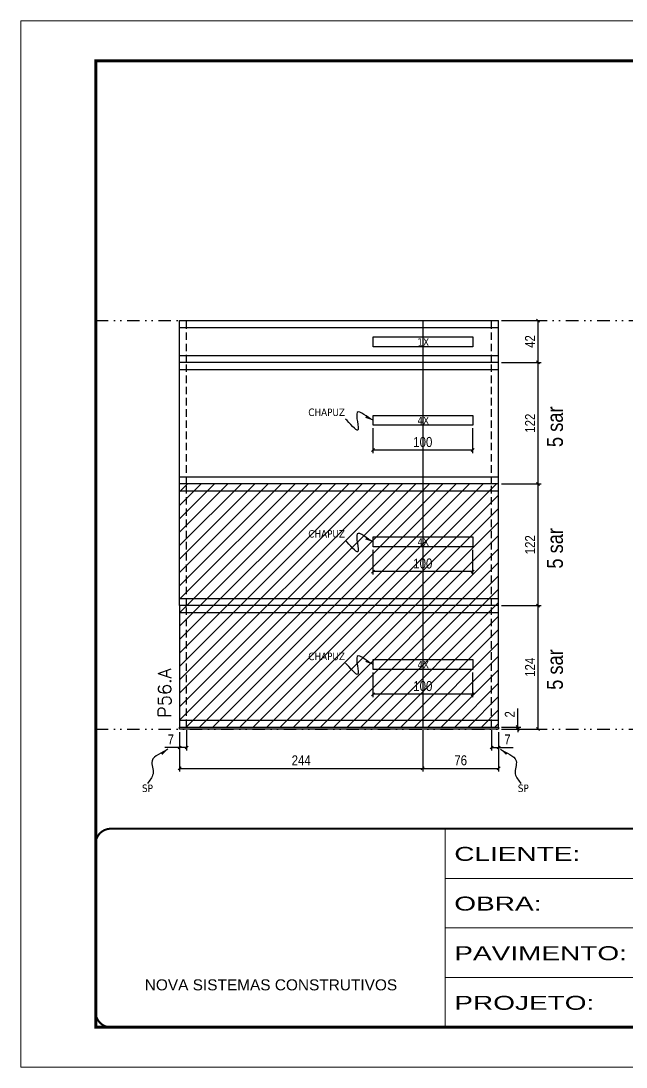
# Model space of a CAD drawing. Extents: x 14400 to 27878, y -21631 to 6985.
# Drawn here: x 17597 to 18204, y 4786 to 5836 of the extents above; entities that cross this region are included whole.
import ezdxf

# ---------------------------------------------------------------- set-up
doc = ezdxf.new("R2010")
doc.units = 0
for name, pattern in [('CONTINUO', [0]), ('DASHED', [0.75, 0.5, -0.25]), ('DIVIDE2', [0.625, 0.25, -0.125, 0, -0.125, 0, -0.125]), ('HIDDEN', [0.375, 0.25, -0.125])]:
    doc.linetypes.add(name, pattern=pattern)
for name, color, linetype in [('COTA', 241, 'Continuous'), ('NOMENCLATURA', 7, 'Continuous'), ('Nível', 160, 'Continuous'), ('Painéis', 200, 'Continuous'), ('Romaneio', 10, 'Continuous'), ('SARR_2.2x10', 60, 'Continuous'), ('SARR_2.2x7', 40, 'Continuous'), ('Sarrafo de Pressão', 42, 'HIDDEN'), ('texto', 7, 'Continuous')]:
    doc.layers.add(name, color=color, linetype=linetype)
for name, color, linetype, lineweight in [('Folhas', 255, 'Continuous', 9), ('Hachura', 251, 'Continuous', 9), ('SARRAFO DE PRESSAO', 251, 'DASHED', 9), ('Texto Seção', 7, 'Continuous', 15)]:
    doc.layers.add(name, color=color, linetype=linetype, lineweight=lineweight)
doc.styles.add('ARIAL', font='arial.ttf')
doc.styles.add('ARIAL_NARROW', font='ARIALN.TTF', dxfattribs={"height": 0.2})
doc.styles.add('COTA TECNICA', font='techl___.ttf', dxfattribs={"height": 10})
doc.styles.add('COTA TECNICA-50', font='techl___.ttf', dxfattribs={"height": 10})
doc.styles.add('REGUA-120', font='ROMANS.shx', dxfattribs={"height": 15})
doc.styles.get("Standard").update_dxf_attribs({"font": 'arial.ttf'})
doc.styles.add('Tecnologia', font='')
doc.styles.get('Tecnologia').set_extended_font_data('Forgotten Futurist')
doc.dimstyles.new('COTA PAINEL-50', dxfattribs={"dimtxt": 10, "dimasz": 3, "dimexe": 3, "dimexo": 3, "dimgap": 3, "dimtad": 1, "dimdec": 1, "dimzin": 12, "dimdsep": 46, "dimtxsty": 'COTA TECNICA-50', "dimblk1": 'OBLIQUE', "dimblk2": 'OBLIQUE', "dimsah": 1, "dimcen": 0.9, "dimclrd": 4, "dimclre": 4, "dimclrt": 240, "dimadec": 1, "dimazin": 3, "dimtfac": 1, "dimtdec": 1, "dimtmove": 0, "dimatfit": 3, "dimfxl": 1, "dimtolj": 1, "dimtzin": 12, "dimarcsym": 0})
doc.dimstyles.new('PAINEL', dxfattribs={"dimtxt": 10, "dimasz": 3, "dimexe": 3, "dimexo": 3, "dimgap": 3, "dimtad": 1, "dimdec": 1, "dimzin": 12, "dimdsep": 46, "dimtxsty": 'COTA TECNICA', "dimblk1": 'OBLIQUE', "dimblk2": 'OBLIQUE', "dimsah": 1, "dimcen": 0.9, "dimclrd": 4, "dimclre": 4, "dimclrt": 240, "dimadec": 1, "dimazin": 3, "dimtfac": 1, "dimtdec": 1, "dimtmove": 0, "dimatfit": 3, "dimfxl": 1, "dimtolj": 1, "dimtzin": 12, "dimarcsym": 0})
doc.dimstyles.get("Standard").update_dxf_attribs({"dimtxt": 0.18, "dimasz": 0.18, "dimexe": 0.18, "dimexo": 0.0625, "dimgap": 0.09, "dimtad": 0, "dimtih": 1, "dimtoh": 1, "dimdec": 4, "dimzin": 0, "dimdsep": 46, "dimtxsty": 'Standard', "dimcen": 0.09, "dimadec": 0, "dimazin": 0, "dimtfac": 1, "dimtdec": 4, "dimtofl": 0, "dimtmove": 0, "dimatfit": 3, "dimfxl": 1, "dimtolj": 1, "dimtzin": 0, "dimarcsym": 0})

# ---------------------------------------------------------------- blocks, each defined once
blk = doc.blocks.new('9999999999')
at = {"color": 30, "linetype": 'CONTINUO'}
for p, q in [((98564.6, 34230.2), (98564.6, 34429.4)), ((98564.6, 34379.6), (99584, 34379.6)), ((98564.6, 34329.8), (99488, 34329.8)), ((98564.6, 34280), (99488, 34280))]:
    blk.add_line(p, q, dxfattribs=at)
at = {"color": 30, "linetype": 'CONTINUO', "const_width": 2}
blk.add_lwpolyline([(99584, 34230.2), (99584, 34414.4, 0.414214), (99569, 34429.4), (98229, 34429.4, 0.414214), (98214, 34414.4), (98214, 34245.2, 0.414214), (98229, 34230.2), (99584, 34230.2)], format="xyb", dxfattribs=at)
at = {"layer": 'Folhas'}
blk.add_lwpolyline([(98139, 34190.2), (99624, 34190.2), (99624, 35240.2), (98139, 35240.2)], close=True, dxfattribs=at)
at = {"layer": 'Folhas', "color": 30, "const_width": 3}
blk.add_lwpolyline([(98214, 34230.2), (99584, 34230.2), (99584, 35200.2), (98214, 35200.2)], close=True, dxfattribs=at)
at = {"color": 7, "linetype": 'Continuous', "ltscale": 5, "style": 'ARIAL'}
blk.add_text('NOVA SISTEMAS CONSTRUTIVOS', height=11.059, dxfattribs=at).set_placement((98263.2, 34267.2))
at = {"layer": 'Folhas', "color": 7, "style": 'Tecnologia', "width": 1.5}
for s, p in [('CLIENTE:', (98573.7, 34397.2)), ('OBRA:', (98573.7, 34347.3)), ('PAVIMENTO:', (98573.7, 34297.5)), ('PROJETO:', (98573.7, 34247.7))]:
    blk.add_text(s, height=14, dxfattribs=at).set_placement(p)
blk = doc.blocks.new('_Oblique')
at = {"color": 0, "linetype": 'ByBlock', "lineweight": -2}
blk.add_line((-0.5, -0.5), (0.5, 0.5), dxfattribs=at)
blk = doc.blocks.new('*D3775')
at = {"layer": 'COTA', "color": 4, "lineweight": -2, "transparency": 16777216}
for p, q in [((17763.1, 5124.4), (17763.1, 5103.9)), ((17756.1, 5122.4), (17756.1, 5103.9)), ((17756.1, 5106.9), (17741.4, 5106.9)), ((17763.1, 5106.9), (17756.1, 5106.9))]:
    blk.add_line(p, q, dxfattribs=at)
at = {"layer": 'Defpoints', "color": 0, "transparency": 16777216}
for p in [(17756.1, 5125.4), (17763.1, 5127.4), (17756.1, 5106.9)]:
    blk.add_point(p, dxfattribs=at)
at = {"layer": 'COTA', "color": 4, "lineweight": -2, "transparency": 16777216, "xscale": 3, "yscale": 3, "zscale": 3, "rotation": 180}
blk.add_blockref('_Oblique', (17756.1, 5106.9), dxfattribs=at)
at = {"layer": 'COTA', "color": 4, "lineweight": -2, "transparency": 16777216, "xscale": 3, "yscale": 3, "zscale": 3}
blk.add_blockref('_Oblique', (17763.1, 5106.9), dxfattribs=at)
at = {"layer": 'COTA', "color": 240, "transparency": 16777216, "insert": (17747.3, 5115), "char_height": 10, "attachment_point": 5, "style": 'COTA TECNICA-50'}
blk.add_mtext('\\A1;7', dxfattribs=at)
blk = doc.blocks.new('*D3776')
at = {"layer": 'COTA', "color": 4, "lineweight": -2, "transparency": 16777216}
for p, q in [((18069.1, 5124.4), (18069.1, 5103.9)), ((18076.1, 5122.4), (18076.1, 5103.9)), ((18069.1, 5106.9), (18076.1, 5106.9)), ((18076.1, 5106.9), (18090.9, 5106.9))]:
    blk.add_line(p, q, dxfattribs=at)
at = {"layer": 'Defpoints', "color": 0, "transparency": 16777216}
for p in [(18069.1, 5127.4), (18076.1, 5125.4), (18076.1, 5106.9)]:
    blk.add_point(p, dxfattribs=at)
at = {"layer": 'COTA', "color": 4, "lineweight": -2, "transparency": 16777216, "xscale": 3, "yscale": 3, "zscale": 3, "rotation": 180}
blk.add_blockref('_Oblique', (18069.1, 5106.9), dxfattribs=at)
at = {"layer": 'COTA', "color": 4, "lineweight": -2, "transparency": 16777216, "xscale": 3, "yscale": 3, "zscale": 3}
blk.add_blockref('_Oblique', (18076.1, 5106.9), dxfattribs=at)
at = {"layer": 'COTA', "color": 240, "transparency": 16777216, "insert": (18085, 5115), "char_height": 10, "attachment_point": 5, "style": 'COTA TECNICA-50'}
blk.add_mtext('\\A1;7', dxfattribs=at)
blk = doc.blocks.new('*D3777')
at = {"layer": 'Defpoints', "color": 0, "linetype": 'ByBlock', "transparency": 16777216}
for p in [(18076.1, 5249.4), (18115.8, 5249.4), (18076.1, 5125.4)]:
    blk.add_point(p, dxfattribs=at)
at = {"layer": 'Romaneio', "color": 4, "linetype": 'ByBlock', "lineweight": -2, "transparency": 16777216}
for p, q in [((18079.1, 5249.4), (18118.8, 5249.4)), ((18115.8, 5125.4), (18115.8, 5249.4)), ((18079.1, 5125.4), (18118.8, 5125.4))]:
    blk.add_line(p, q, dxfattribs=at)
at = {"layer": 'Romaneio', "color": 4, "linetype": 'ByBlock', "lineweight": -2, "transparency": 16777216, "xscale": 3, "yscale": 3, "zscale": 3}
for p, rotation in [((18115.8, 5249.4), 90), ((18115.8, 5125.4), 270)]:
    blk.add_blockref('_Oblique', p, dxfattribs=dict(at, rotation=rotation))
at = {"layer": 'Romaneio', "color": 240, "linetype": 'ByBlock', "transparency": 16777216, "insert": (18107.7, 5187.4), "char_height": 10, "attachment_point": 5, "rotation": 90, "style": 'COTA TECNICA'}
blk.add_mtext('\\A1;124', dxfattribs=at)
blk = doc.blocks.new('*D3778')
at = {"layer": 'COTA', "color": 4, "lineweight": -2, "transparency": 16777216}
for p, q in [((18079.1, 5371.4), (18118.8, 5371.4)), ((18115.8, 5249.4), (18115.8, 5371.4)), ((18079.1, 5249.4), (18118.8, 5249.4))]:
    blk.add_line(p, q, dxfattribs=at)
at = {"layer": 'Defpoints', "color": 0, "transparency": 16777216}
for p in [(18076.1, 5371.4), (18115.8, 5371.4), (18076.1, 5249.4)]:
    blk.add_point(p, dxfattribs=at)
at = {"layer": 'COTA', "color": 4, "lineweight": -2, "transparency": 16777216, "xscale": 3, "yscale": 3, "zscale": 3}
for p, rotation in [((18115.8, 5371.4), 90), ((18115.8, 5249.4), 270)]:
    blk.add_blockref('_Oblique', p, dxfattribs=dict(at, rotation=rotation))
at = {"layer": 'COTA', "color": 240, "transparency": 16777216, "insert": (18107.7, 5310.4), "char_height": 10, "attachment_point": 5, "rotation": 90, "style": 'COTA TECNICA-50'}
blk.add_mtext('\\A1;122', dxfattribs=at)
blk = doc.blocks.new('*D3779')
at = {"layer": 'COTA', "color": 4, "lineweight": -2, "transparency": 16777216}
for p, q in [((18095.4, 5127.4), (18095.4, 5146.2)), ((18079.1, 5127.4), (18098.4, 5127.4)), ((18079.1, 5125.4), (18098.4, 5125.4)), ((18095.4, 5125.4), (18095.4, 5127.4)), ((18095.4, 5125.4), (18095.4, 5122.4))]:
    blk.add_line(p, q, dxfattribs=at)
at = {"layer": 'Defpoints', "color": 0, "transparency": 16777216}
for p in [(18076.1, 5127.4), (18076.1, 5125.4), (18095.4, 5125.4)]:
    blk.add_point(p, dxfattribs=at)
at = {"layer": 'COTA', "color": 4, "lineweight": -2, "transparency": 16777216, "xscale": 3, "yscale": 3, "zscale": 3}
for p, rotation in [((18095.4, 5127.4), 270), ((18095.4, 5125.4), 90)]:
    blk.add_blockref('_Oblique', p, dxfattribs=dict(at, rotation=rotation))
at = {"layer": 'COTA', "color": 240, "transparency": 16777216, "insert": (18087.4, 5140.2), "char_height": 10, "attachment_point": 5, "rotation": 90, "style": 'COTA TECNICA-50'}
blk.add_mtext('\\A1;2', dxfattribs=at)
blk = doc.blocks.new('*D3780')
at = {"layer": 'COTA', "color": 4, "lineweight": -2, "transparency": 16777216}
for p, q in [((18000.1, 5124.4), (18000.1, 5082.9)), ((17756.1, 5122.4), (17756.1, 5082.9)), ((17756.1, 5085.9), (18000.1, 5085.9))]:
    blk.add_line(p, q, dxfattribs=at)
at = {"layer": 'Defpoints', "color": 0, "transparency": 16777216}
for p in [(17756.1, 5125.4), (18000.1, 5127.4), (18000.1, 5085.9)]:
    blk.add_point(p, dxfattribs=at)
at = {"layer": 'COTA', "color": 4, "lineweight": -2, "transparency": 16777216, "xscale": 3, "yscale": 3, "zscale": 3, "rotation": 180}
blk.add_blockref('_Oblique', (17756.1, 5085.9), dxfattribs=at)
at = {"layer": 'COTA', "color": 4, "lineweight": -2, "transparency": 16777216, "xscale": 3, "yscale": 3, "zscale": 3}
blk.add_blockref('_Oblique', (18000.1, 5085.9), dxfattribs=at)
at = {"layer": 'COTA', "color": 240, "transparency": 16777216, "insert": (17878.1, 5094), "char_height": 10, "attachment_point": 5, "style": 'COTA TECNICA-50'}
blk.add_mtext('\\A1;244', dxfattribs=at)
blk = doc.blocks.new('*D3781')
at = {"layer": 'COTA', "color": 4, "lineweight": -2, "transparency": 16777216}
for p, q in [((18000.1, 5124.4), (18000.1, 5082.9)), ((18076.1, 5122.4), (18076.1, 5082.9)), ((18000.1, 5085.9), (18076.1, 5085.9))]:
    blk.add_line(p, q, dxfattribs=at)
at = {"layer": 'Defpoints', "color": 0, "transparency": 16777216}
for p in [(18000.1, 5127.4), (18076.1, 5125.4), (18076.1, 5085.9)]:
    blk.add_point(p, dxfattribs=at)
at = {"layer": 'COTA', "color": 4, "lineweight": -2, "transparency": 16777216, "xscale": 3, "yscale": 3, "zscale": 3, "rotation": 180}
blk.add_blockref('_Oblique', (18000.1, 5085.9), dxfattribs=at)
at = {"layer": 'COTA', "color": 4, "lineweight": -2, "transparency": 16777216, "xscale": 3, "yscale": 3, "zscale": 3}
blk.add_blockref('_Oblique', (18076.1, 5085.9), dxfattribs=at)
at = {"layer": 'COTA', "color": 240, "transparency": 16777216, "insert": (18038.1, 5094), "char_height": 10, "attachment_point": 5, "style": 'COTA TECNICA-50'}
blk.add_mtext('\\A1;76', dxfattribs=at)
blk = doc.blocks.new('*D3782')
at = {"layer": 'COTA', "color": 4, "linetype": 'ByBlock', "lineweight": -2, "transparency": 16777216}
for p, q in [((17950.1, 5182.3), (17950.1, 5157.4)), ((18050.1, 5182.3), (18050.1, 5157.4)), ((18050.1, 5160.4), (17950.1, 5160.4))]:
    blk.add_line(p, q, dxfattribs=at)
at = {"layer": 'Defpoints', "color": 0, "linetype": 'ByBlock', "transparency": 16777216}
for p in [(17950.1, 5185.3), (18050.1, 5185.3), (17950.1, 5160.4)]:
    blk.add_point(p, dxfattribs=at)
at = {"layer": 'COTA', "color": 4, "linetype": 'ByBlock', "lineweight": -2, "transparency": 16777216, "xscale": 3, "yscale": 3, "zscale": 3, "rotation": 180}
blk.add_blockref('_Oblique', (17950.1, 5160.4), dxfattribs=at)
at = {"layer": 'COTA', "color": 4, "linetype": 'ByBlock', "lineweight": -2, "transparency": 16777216, "xscale": 3, "yscale": 3, "zscale": 3}
blk.add_blockref('_Oblique', (18050.1, 5160.4), dxfattribs=at)
at = {"layer": 'COTA', "color": 240, "linetype": 'ByBlock', "transparency": 16777216, "insert": (18000.1, 5168.5), "char_height": 10, "attachment_point": 5, "style": 'COTA TECNICA'}
blk.add_mtext('\\A1;100', dxfattribs=at)
blk = doc.blocks.new('*D3797')
at = {"layer": 'COTA', "color": 4, "linetype": 'ByBlock', "lineweight": -2, "transparency": 16777216}
for p, q in [((17950.1, 5305.3), (17950.1, 5280.4)), ((18050.1, 5305.3), (18050.1, 5280.4)), ((18050.1, 5283.4), (17950.1, 5283.4))]:
    blk.add_line(p, q, dxfattribs=at)
at = {"layer": 'Defpoints', "color": 0, "linetype": 'ByBlock', "transparency": 16777216}
for p in [(17950.1, 5308.3), (18050.1, 5308.3), (17950.1, 5283.4)]:
    blk.add_point(p, dxfattribs=at)
at = {"layer": 'COTA', "color": 4, "linetype": 'ByBlock', "lineweight": -2, "transparency": 16777216, "xscale": 3, "yscale": 3, "zscale": 3, "rotation": 180}
blk.add_blockref('_Oblique', (17950.1, 5283.4), dxfattribs=at)
at = {"layer": 'COTA', "color": 4, "linetype": 'ByBlock', "lineweight": -2, "transparency": 16777216, "xscale": 3, "yscale": 3, "zscale": 3}
blk.add_blockref('_Oblique', (18050.1, 5283.4), dxfattribs=at)
at = {"layer": 'COTA', "color": 240, "linetype": 'ByBlock', "transparency": 16777216, "insert": (18000.1, 5291.5), "char_height": 10, "attachment_point": 5, "style": 'COTA TECNICA'}
blk.add_mtext('\\A1;100', dxfattribs=at)
blk = doc.blocks.new('*D3968')
at = {"layer": 'COTA', "color": 4, "lineweight": -2, "transparency": 16777216}
for p, q in [((18079.1, 5493.4), (18118.8, 5493.4)), ((18115.8, 5371.4), (18115.8, 5493.4)), ((18079.1, 5371.4), (18118.8, 5371.4))]:
    blk.add_line(p, q, dxfattribs=at)
at = {"layer": 'Defpoints', "color": 0, "transparency": 16777216}
for p in [(18076.1, 5493.4), (18115.8, 5493.4), (18076.1, 5371.4)]:
    blk.add_point(p, dxfattribs=at)
at = {"layer": 'COTA', "color": 4, "lineweight": -2, "transparency": 16777216, "xscale": 3, "yscale": 3, "zscale": 3}
for p, rotation in [((18115.8, 5493.4), 90), ((18115.8, 5371.4), 270)]:
    blk.add_blockref('_Oblique', p, dxfattribs=dict(at, rotation=rotation))
at = {"layer": 'COTA', "color": 240, "transparency": 16777216, "insert": (18107.7, 5432.4), "char_height": 10, "attachment_point": 5, "rotation": 90, "style": 'COTA TECNICA'}
blk.add_mtext('\\A1;122', dxfattribs=at)
blk = doc.blocks.new('*D3969')
at = {"layer": 'COTA', "color": 4, "lineweight": -2, "transparency": 16777216}
for p, q in [((18079.1, 5535.4), (18118.8, 5535.4)), ((18115.8, 5493.4), (18115.8, 5535.4)), ((18079.1, 5493.4), (18118.8, 5493.4))]:
    blk.add_line(p, q, dxfattribs=at)
at = {"layer": 'Defpoints', "color": 0, "transparency": 16777216}
for p in [(18076.1, 5535.4), (18115.8, 5535.4), (18076.1, 5493.4)]:
    blk.add_point(p, dxfattribs=at)
at = {"layer": 'COTA', "color": 4, "lineweight": -2, "transparency": 16777216, "xscale": 3, "yscale": 3, "zscale": 3}
for p, rotation in [((18115.8, 5535.4), 90), ((18115.8, 5493.4), 270)]:
    blk.add_blockref('_Oblique', p, dxfattribs=dict(at, rotation=rotation))
at = {"layer": 'COTA', "color": 240, "transparency": 16777216, "insert": (18107.7, 5514.4), "char_height": 10, "attachment_point": 5, "rotation": 90, "style": 'COTA TECNICA'}
blk.add_mtext('\\A1;42', dxfattribs=at)
blk = doc.blocks.new('*D3970')
at = {"layer": 'COTA', "color": 4, "linetype": 'ByBlock', "lineweight": -2, "transparency": 16777216}
for p, q in [((17950.1, 5427.3), (17950.1, 5402.4)), ((18050.1, 5427.3), (18050.1, 5402.4)), ((18050.1, 5405.4), (17950.1, 5405.4))]:
    blk.add_line(p, q, dxfattribs=at)
at = {"layer": 'Defpoints', "color": 0, "linetype": 'ByBlock', "transparency": 16777216}
for p in [(17950.1, 5430.3), (18050.1, 5430.3), (17950.1, 5405.4)]:
    blk.add_point(p, dxfattribs=at)
at = {"layer": 'COTA', "color": 4, "linetype": 'ByBlock', "lineweight": -2, "transparency": 16777216, "xscale": 3, "yscale": 3, "zscale": 3, "rotation": 180}
blk.add_blockref('_Oblique', (17950.1, 5405.4), dxfattribs=at)
at = {"layer": 'COTA', "color": 4, "linetype": 'ByBlock', "lineweight": -2, "transparency": 16777216, "xscale": 3, "yscale": 3, "zscale": 3}
blk.add_blockref('_Oblique', (18050.1, 5405.4), dxfattribs=at)
at = {"layer": 'COTA', "color": 240, "linetype": 'ByBlock', "transparency": 16777216, "insert": (18000.1, 5413.5), "char_height": 10, "attachment_point": 5, "style": 'COTA TECNICA'}
blk.add_mtext('\\A1;100', dxfattribs=at)

msp = doc.modelspace()

# ---------------------------------------------------------------- hatches: boundary and pattern name
at = {"layer": 'Hachura', "linetype": 'ByBlock'}
h = msp.add_hatch(dxfattribs=at)
h.set_pattern_fill('ANSI31', color=256, scale=3)
h.paths.add_polyline_path([(18000.14, 5371.44), (17756.14, 5371.44), (17756.14, 5249.44), (18000.14, 5249.44)])
h.paths.add_polyline_path([(18000.14, 5249.44), (17756.14, 5249.44), (17756.14, 5127.44), (18000.14, 5127.44)])
h.paths.add_polyline_path([(18076.14, 5249.44), (18000.14, 5249.44), (18000.14, 5127.44), (18076.14, 5127.44)])
h.paths.add_polyline_path([(18076.14, 5371.44), (18000.14, 5371.44), (18000.14, 5249.44), (18076.14, 5249.44)])
h.paths.add_polyline_path([(18486.85, 5367.44), (18242.86, 5367.44), (18242.86, 5249.44), (18486.86, 5249.44)])
h.paths.add_polyline_path([(18486.86, 5249.44), (18242.86, 5249.44), (18242.86, 5127.44), (18486.86, 5127.44)])
h.paths.add_polyline_path([(18562.86, 5249.44), (18486.86, 5249.44), (18486.86, 5127.44), (18562.86, 5127.44)])
h.paths.add_polyline_path([(18562.86, 5367.44), (18486.85, 5367.44), (18486.86, 5249.44), (18562.86, 5249.44)])
h.paths.add_polyline_path([(18754.49, 5361.42), (18729.49, 5361.42), (18729.49, 5127.44), (18754.49, 5127.44)])
h.paths.add_polyline_path([(18931.95, 5371.42), (18906.95, 5371.42), (18906.95, 5127.44), (18931.95, 5127.44)])
h.paths.add_polyline_path([(18931.95, 5382.42), (18906.95, 5382.42), (18906.95, 5371.42), (18931.95, 5371.42)])

# ---------------------------------------------------------------- linework, layer by layer
at = {"layer": 'Nível', "color": 4, "linetype": 'DIVIDE2', "ltscale": 50}
for p, q in [((17671.97, 5535.44), (19041.97, 5535.44)), ((17671.97, 5125.44), (19041.97, 5125.44))]:
    msp.add_line(p, q, dxfattribs=at)
at = {"layer": 'Painéis'}
for p, q in [((17756.14, 5249.44), (17756.14, 5535.44)), ((17756.14, 5535.44), (18076.14, 5535.44)), ((18000.14, 5535.44), (18000.14, 5127.44)), ((18076.14, 5249.44), (18076.14, 5535.44)), ((18076.14, 5493.44), (17756.14, 5493.44)), ((18076.14, 5371.44), (17756.14, 5371.44))]:
    msp.add_line(p, q, dxfattribs=at)
msp.add_lwpolyline([(18076.14, 5127.44), (18076.14, 5249.44), (17756.14, 5249.44), (17756.14, 5127.44)], dxfattribs=at)
msp.add_lwpolyline([(18076.14, 5125.44), (17756.14, 5125.44), (17756.14, 5127.44), (18076.14, 5127.44)], close=True, dxfattribs=at)
at = {"layer": 'SARR_2.2x10'}
for points in [[(17950.14, 5519.1), (18050.14, 5519.1), (18050.14, 5509.1), (17950.14, 5509.1)], [(17950.14, 5440.28), (18050.14, 5440.28), (18050.14, 5430.28), (17950.14, 5430.28)], [(17950.14, 5318.28), (18050.14, 5318.28), (18050.14, 5308.28), (17950.14, 5308.28)], [(17950.14, 5195.28), (18050.14, 5195.28), (18050.14, 5185.28), (17950.14, 5185.28)]]:
    msp.add_lwpolyline(points, close=True, dxfattribs=at)
at = {"layer": 'SARR_2.2x7'}
for p, q in [((17756.14, 5528.44), (18000.14, 5528.44)), ((18000.14, 5528.44), (18076.14, 5528.44)), ((17756.14, 5500.44), (18000.14, 5500.44)), ((18000.14, 5500.44), (18076.14, 5500.44)), ((17756.14, 5486.44), (18000.14, 5486.44)), ((18000.14, 5486.44), (18076.14, 5486.44)), ((17756.14, 5378.44), (18000.14, 5378.44)), ((18000.14, 5378.44), (18076.14, 5378.44)), ((17756.14, 5364.44), (18000.14, 5364.44)), ((18000.14, 5364.44), (18076.14, 5364.44)), ((17756.14, 5256.44), (18000.14, 5256.44)), ((18000.14, 5256.44), (18076.14, 5256.44)), ((17756.14, 5242.44), (18000.14, 5242.44)), ((18000.14, 5242.44), (18076.14, 5242.44)), ((17756.14, 5134.44), (18000.14, 5134.44)), ((18000.14, 5134.44), (18076.14, 5134.44))]:
    msp.add_line(p, q, dxfattribs=at)
at = {"layer": 'Sarrafo de Pressão', "ltscale": 30}
for p, q in [((17763.14, 5493.44), (17763.14, 5535.44)), ((18069.14, 5493.44), (18069.14, 5535.44)), ((17763.14, 5371.44), (17763.14, 5493.44)), ((18069.14, 5371.44), (18069.14, 5493.44)), ((17763.14, 5249.44), (17763.14, 5371.44)), ((18069.14, 5249.44), (18069.14, 5371.44)), ((17763.14, 5127.44), (17763.14, 5249.44)), ((18069.14, 5127.44), (18069.14, 5249.44))]:
    msp.add_line(p, q, dxfattribs=at)

# ---------------------------------------------------------------- block references
at = {"layer": 'SARRAFO DE PRESSAO', "color": 6, "linetype": 'ByBlock'}
msp.add_blockref('9999999999', (-80542.01, -29404.05), dxfattribs=at)

# ---------------------------------------------------------------- texts
at = {"layer": 'NOMENCLATURA', "style": 'ARIAL_NARROW'}
for p in [(18140.65, 5408.44), (18140.65, 5286.44), (18140.65, 5164.8)]:
    msp.add_text('5 sar', height=16, rotation=90, dxfattribs=at).set_placement(p)
at = {"layer": 'texto', "color": 0, "char_height": 7.5, "attachment_point": 5}
for s, insert in [('{\\fTahoma|b0|i0|c0|p34;\\C4;1X}', (18000.53, 5513.81)), ('{\\fTahoma|b0|i0|c0|p34;\\C4;CHAPUZ}', (17903.59, 5443.29)), ('{\\fTahoma|b0|i0|c0|p34;\\C4;4X}', (18000.53, 5434.99)), ('{\\fTahoma|b0|i0|c0|p34;\\C4;CHAPUZ}', (17903.59, 5321.29)), ('{\\fTahoma|b0|i0|c0|p34;\\C4;4X}', (18000.53, 5312.99)), ('{\\fTahoma|b0|i0|c0|p34;\\C4;CHAPUZ}', (17903.59, 5198.29)), ('{\\fTahoma|b0|i0|c0|p34;\\C4;4X}', (18000.53, 5189.99)), ('{\\fTahoma|b0|i0|c0|p34;\\C4;SP}', (17723.89, 5065.94)), ('{\\fTahoma|b0|i0|c0|p34;\\C4;SP}', (18100.91, 5065.94))]:
    msp.add_mtext(s, dxfattribs=dict(at, insert=insert))
at = {"layer": 'Texto Seção', "insert": (17747.52, 5136.69), "char_height": 13, "width": 285.3299, "attachment_point": 7, "rotation": 90, "style": 'REGUA-120'}
msp.add_mtext('P56.A', dxfattribs=at)

# ---------------------------------------------------------------- dimensions: what is measured, and where the dimension line sits
at = {"layer": 'COTA'}
dim = msp.add_linear_dim(base=(18115.78, 5535.44), p1=(18076.14, 5493.44), p2=(18076.14, 5535.44), angle=90, dimstyle='PAINEL', override={"dimtmove": 1}, dxfattribs=at)
dim.commit()
dim.dimension.update_dxf_attribs({"geometry": '*D3969', "text_midpoint": (18107.71, 5514.44)})
for base, p1, p2, angle, dimstyle, picture, middle in [((18115.78, 5493.44), (18076.14, 5371.44), (18076.14, 5493.44), 90, 'PAINEL', '*D3968', (18107.72, 5432.44)), ((18115.78, 5371.44), (18076.14, 5249.44), (18076.14, 5371.44), 90, 'COTA PAINEL-50', '*D3778', (18107.72, 5310.44)), ((17756.14, 5106.93), (17763.14, 5127.44), (17756.14, 5125.44), 180, 'COTA PAINEL-50', '*D3775', (17747.27, 5115))]:
    dim = msp.add_linear_dim(base=base, p1=p1, p2=p2, angle=angle, dimstyle=dimstyle, dxfattribs=at)
    dim.commit()
    dim.dimension.update_dxf_attribs({"geometry": picture, "text_midpoint": middle})
at = {"layer": 'COTA', "linetype": 'ByBlock'}
for base, p1, p2, picture, middle in [((17950.14, 5405.35), (18050.14, 5430.28), (17950.14, 5430.28), '*D3970', (18000.14, 5413.45)), ((17950.14, 5283.35), (18050.14, 5308.28), (17950.14, 5308.28), '*D3797', (18000.14, 5291.45)), ((17950.14, 5160.35), (18050.14, 5185.28), (17950.14, 5185.28), '*D3782', (18000.14, 5168.45))]:
    dim = msp.add_linear_dim(base=base, p1=p1, p2=p2, dimstyle='PAINEL', dxfattribs=at)
    dim.commit()
    dim.dimension.update_dxf_attribs({"geometry": picture, "text_midpoint": middle})
at = {"layer": 'COTA'}
dim = msp.add_linear_dim(base=(18095.4, 5125.44), p1=(18076.14, 5127.44), p2=(18076.14, 5125.44), angle=90, dimstyle='COTA PAINEL-50', dxfattribs=at)
dim.commit()
dim.dimension.update_dxf_attribs({"geometry": '*D3779', "text_midpoint": (18095.4, 5140.18), "dimtype": 160})
for base, p1, p2, picture, middle in [((18000.14, 5085.88), (17756.14, 5125.44), (18000.14, 5127.44), '*D3780', (17878.14, 5093.95)), ((18076.14, 5085.88), (18000.14, 5127.44), (18076.14, 5125.44), '*D3781', (18038.14, 5093.98)), ((18076.14, 5106.93), (18069.14, 5127.44), (18076.14, 5125.44), '*D3776', (18085, 5115))]:
    dim = msp.add_linear_dim(base=base, p1=p1, p2=p2, dimstyle='COTA PAINEL-50', dxfattribs=at)
    dim.commit()
    dim.dimension.update_dxf_attribs({"geometry": picture, "text_midpoint": middle})
at = {"layer": 'Romaneio', "linetype": 'ByBlock'}
dim = msp.add_aligned_dim(p1=(18076.14, 5125.44), p2=(18076.14, 5249.44), distance=-39.64, dimstyle='PAINEL', dxfattribs=at)
dim.commit()
dim.dimension.update_dxf_attribs({"geometry": '*D3777', "text_midpoint": (18107.71, 5187.44)})

# ---------------------------------------------------------------- leaders
at = {"layer": 'COTA', "path_type": 1}
for points in [[(17950.14, 5435.28), (17934.35, 5443.29), (17934.94, 5425.42), (17922.5, 5436.57)], [(17950.14, 5313.28), (17934.35, 5321.29), (17934.94, 5303.42), (17922.5, 5314.57)], [(17950.14, 5190.28), (17934.35, 5198.29), (17934.94, 5180.42), (17922.5, 5191.57)], [(17744.31, 5105.25), (17728.52, 5093.42), (17729.45, 5080.41), (17723.9, 5070.63)], [(18077.97, 5105.25), (18093.75, 5093.42), (18092.83, 5080.41), (18098.38, 5070.63)]]:
    msp.add_leader(points, dimstyle='Standard', override={"dimasz": 8}, dxfattribs=at)

doc.saveas('drawing.dxf')
